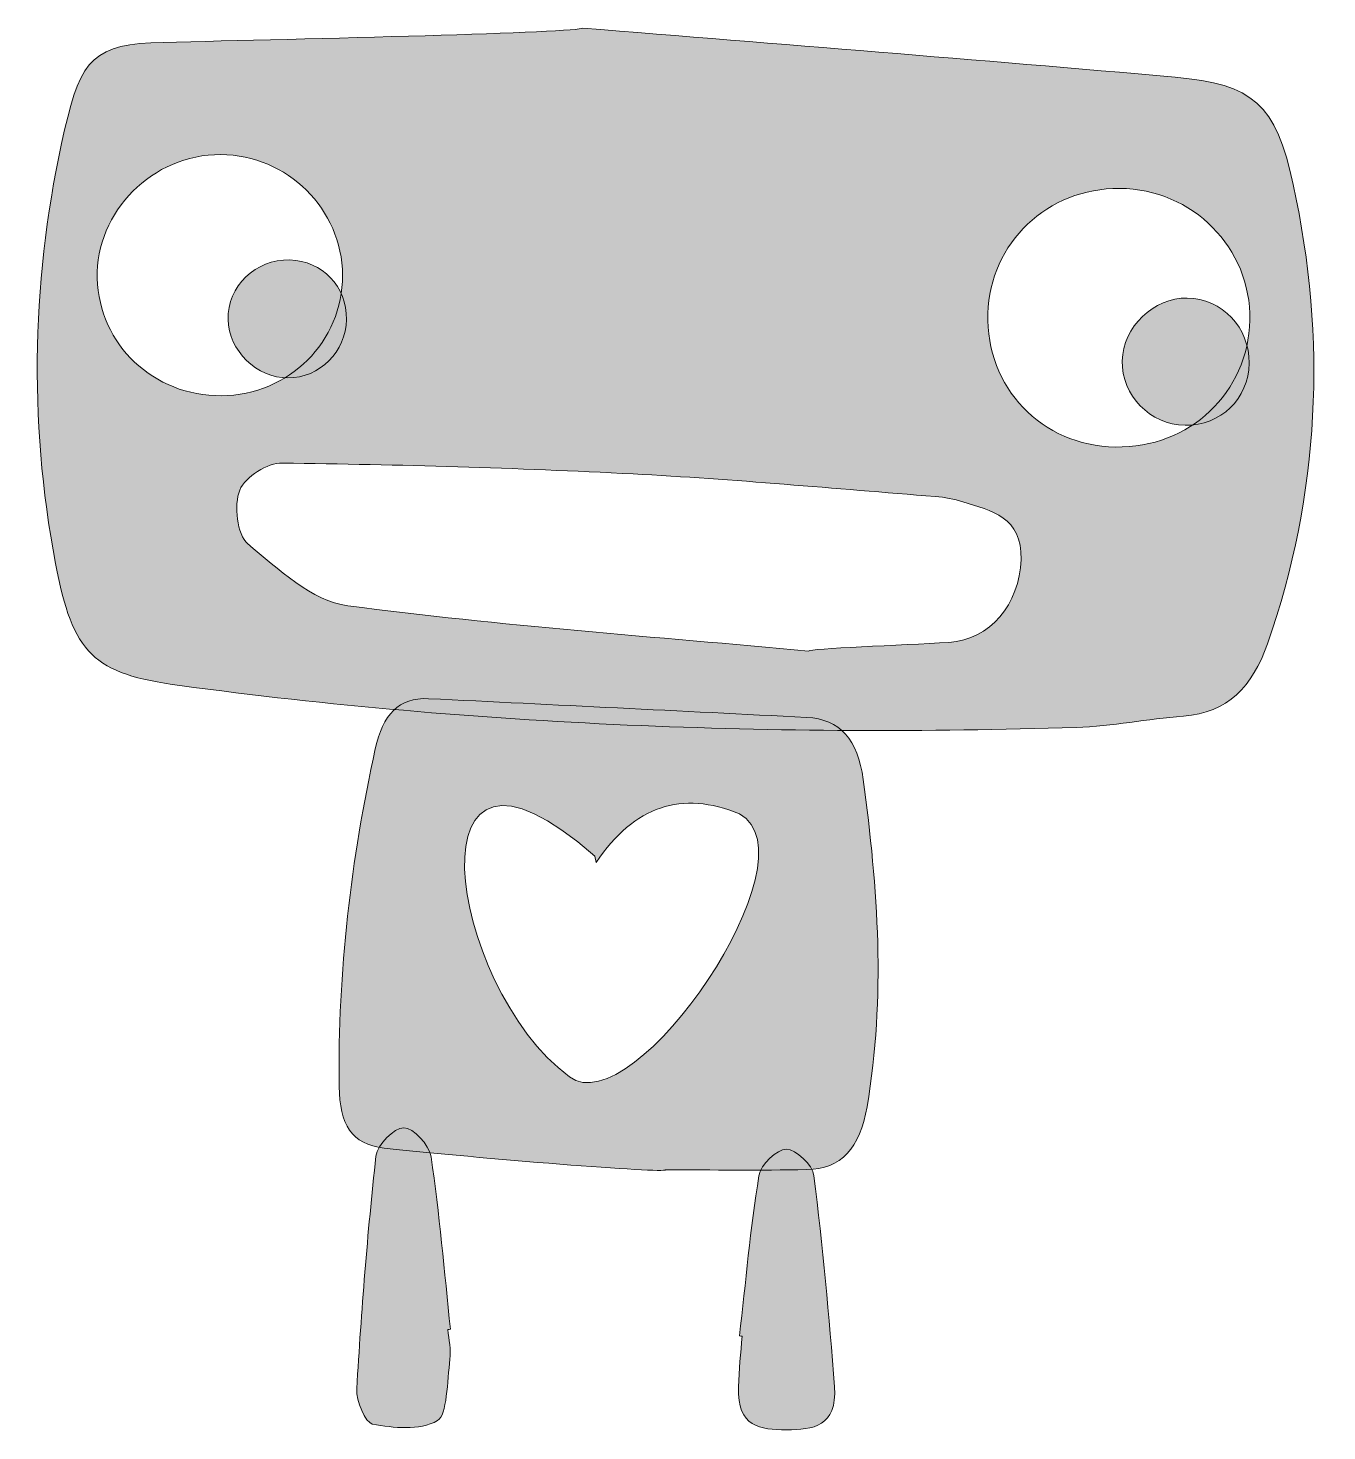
# Model space of a CAD drawing. Header units: inches. Extents: x 8.9 to 82.6, y 24.5 to 104.
import ezdxf

# ---------------------------------------------------------------- set-up
doc = ezdxf.new("R2010")
doc.units = ezdxf.units.IN
doc.header["$MEASUREMENT"] = 0
doc.layers.add('Layer 1', color=7, linetype='Continuous')

msp = doc.modelspace()

# ---------------------------------------------------------------- hatches: boundary and pattern name
at = {"layer": 'Layer 1', "true_color": 0xffffff}
h = msp.add_hatch(color=7, dxfattribs=at)
h.dxf.hatch_style = 2
edge = h.paths.add_edge_path()
edge.add_spline(control_points=[(80.678, 95.175), (79.685, 99.753), (78.412, 100.867), (73.975, 101.261), (62.772, 102.259), (51.561, 103.128), (40.353, 104.048), (40.344, 103.796), (24.484, 103.418), (16.567, 103.238), (12.661, 103.149), (11.914, 102.353), (10.98, 98.273), (9.117, 90.134), (8.906, 81.91), (10.466, 73.688), (11.443, 68.539), (12.616, 67.432), (17.522, 66.768), (34.408, 64.483), (51.368, 63.873), (68.368, 64.386), (70.397, 64.448), (72.415, 64.878), (74.445, 65.027), (76.956, 65.212), (78.376, 66.719), (79.216, 69.131), (82.19, 77.656), (82.591, 86.368), (80.678, 95.175)], knot_values=[0, 0, 0, 0, 1, 1, 1, 2, 2, 2, 3, 3, 3, 4, 4, 4, 5, 5, 5, 6, 6, 6, 7, 7, 7, 8, 8, 8, 9, 9, 9, 10, 10, 10, 10], degree=3, periodic=1)
edge = h.paths.add_edge_path()
edge.add_spline(control_points=[(12.834, 89.863), (12.733, 93.637), (15.986, 96.895), (19.836, 96.876), (23.618, 96.856), (26.731, 93.775), (26.746, 90.034), (26.761, 86.266), (23.709, 83.227), (19.881, 83.197), (16.031, 83.168), (12.936, 86.096), (12.834, 89.863)], knot_values=[0, 0, 0, 0, 1, 1, 1, 2, 2, 2, 3, 3, 3, 4, 4, 4, 4], degree=3, periodic=1)
edge = h.paths.add_edge_path()
edge.add_spline(control_points=[(61.138, 69.212), (58.504, 69.048), (53.195, 68.87), (53.186, 68.718), (44.465, 69.529), (35.725, 70.155), (27.04, 71.288), (25.024, 71.551), (23.085, 73.373), (21.357, 74.818), (20.778, 75.302), (20.575, 77.029), (20.914, 77.845), (21.232, 78.615), (22.497, 79.392), (23.335, 79.381), (29.968, 79.291), (36.603, 79.109), (43.228, 78.764), (48.952, 78.469), (54.666, 77.929), (60.381, 77.481), (60.904, 77.44), (61.433, 77.337), (61.936, 77.18), (63.536, 76.681), (65.317, 76.325), (65.236, 73.91), (65.152, 71.38), (63.494, 69.359), (61.138, 69.212)], knot_values=[0, 0, 0, 0, 1, 1, 1, 2, 2, 2, 3, 3, 3, 4, 4, 4, 5, 5, 5, 6, 6, 6, 7, 7, 7, 8, 8, 8, 9, 9, 9, 10, 10, 10, 10], degree=3, periodic=1)
edge = h.paths.add_edge_path()
edge.add_spline(control_points=[(70.589, 80.289), (66.402, 80.358), (63.235, 83.671), (63.353, 87.859), (63.464, 91.863), (66.751, 94.984), (70.829, 94.957), (74.972, 94.93), (78.295, 91.567), (78.216, 87.482), (78.136, 83.373), (74.794, 80.22), (70.589, 80.289)], knot_values=[0, 0, 0, 0, 1, 1, 1, 2, 2, 2, 3, 3, 3, 4, 4, 4, 4], degree=3, periodic=1)
h = msp.add_hatch(color=7, dxfattribs=at)
h.dxf.hatch_style = 2
edge = h.paths.add_edge_path()
edge.add_spline(control_points=[(23.746, 90.898), (21.816, 90.951), (20.213, 89.401), (20.253, 87.52), (20.291, 85.761), (21.882, 84.204), (23.642, 84.206), (25.452, 84.208), (26.945, 85.696), (26.972, 87.526), (27.001, 89.381), (25.598, 90.847), (23.746, 90.898)], knot_values=[0, 0, 0, 0, 1, 1, 1, 2, 2, 2, 3, 3, 3, 4, 4, 4, 4], degree=3, periodic=1)
h = msp.add_hatch(color=7, dxfattribs=at)
h.dxf.hatch_style = 2
edge = h.paths.add_edge_path()
edge.add_spline(control_points=[(74.668, 88.74), (72.759, 88.777), (71.016, 87.092), (70.977, 85.172), (70.937, 83.218), (72.557, 81.56), (74.541, 81.525), (76.56, 81.489), (78.149, 83.027), (78.18, 85.046), (78.21, 87.049), (76.639, 88.701), (74.668, 88.74)], knot_values=[0, 0, 0, 0, 1, 1, 1, 2, 2, 2, 3, 3, 3, 4, 4, 4, 4], degree=3, periodic=1)
h = msp.add_hatch(color=7, dxfattribs=at)
h.dxf.hatch_style = 2
edge = h.paths.add_edge_path()
edge.add_spline(control_points=[(56.281, 61.442), (55.974, 63.695), (54.963, 64.86), (53.074, 64.958), (45.925, 65.325), (38.775, 65.671), (31.626, 66.02), (29.931, 66.102), (29.026, 65.102), (28.604, 63.178), (27.23, 56.892), (26.474, 50.535), (26.556, 44.03), (26.583, 41.89), (27.248, 40.744), (29.112, 40.54), (34.425, 39.957), (45.062, 39.097), (45.071, 39.303), (47.742, 39.303), (50.413, 39.263), (53.082, 39.316), (55.041, 39.353), (56.099, 40.53), (56.5, 42.88), (57.561, 49.104), (57.122, 55.262), (56.281, 61.442)], knot_values=[0, 0, 0, 0, 1, 1, 1, 2, 2, 2, 3, 3, 3, 4, 4, 4, 5, 5, 5, 6, 6, 6, 7, 7, 7, 8, 8, 8, 9, 9, 9, 9], degree=3, periodic=1)
edge = h.paths.add_edge_path()
edge.add_spline(control_points=[(39.613, 44.574), (32.626, 49.807), (30.279, 66.617), (41.058, 57.083), (41.058, 57.083), (41.142, 56.74), (41.142, 56.74), (43.294, 59.933), (46.002, 60.848), (49.267, 59.482), (53.712, 57.092), (43.313, 41.809), (39.613, 44.574)], knot_values=[0, 0, 0, 0, 1, 1, 1, 2, 2, 2, 3, 3, 3, 4, 4, 4, 4], degree=3, periodic=1)
h = msp.add_hatch(color=7, dxfattribs=at)
h.dxf.hatch_style = 2
edge = h.paths.add_edge_path()
edge.add_spline(control_points=[(31.765, 40.045), (31.661, 40.732), (30.759, 41.689), (30.226, 41.688), (29.675, 41.686), (28.716, 40.737), (28.643, 40.081), (28.158, 35.702), (27.816, 31.293), (27.552, 26.883), (27.512, 26.217), (28.057, 24.957), (28.436, 24.89), (29.663, 24.671), (31.074, 24.498), (32.139, 25.085), (32.683, 25.384), (32.681, 27.337), (32.842, 28.559), (32.912, 29.098), (32.77, 29.679), (32.724, 30.243), (32.772, 30.251), (32.82, 30.258), (32.869, 30.267), (32.521, 33.532), (32.252, 36.814), (31.765, 40.045)], knot_values=[0, 0, 0, 0, 1, 1, 1, 2, 2, 2, 3, 3, 3, 4, 4, 4, 5, 5, 5, 6, 6, 6, 7, 7, 7, 8, 8, 8, 9, 9, 9, 9], degree=3, periodic=1)
h = msp.add_hatch(color=7, dxfattribs=at)
h.dxf.hatch_style = 2
edge = h.paths.add_edge_path()
edge.add_spline(control_points=[(51.929, 40.478), (51.386, 40.475), (50.471, 39.599), (50.368, 38.965), (49.88, 35.966), (49.613, 32.918), (49.268, 29.888), (49.316, 29.881), (49.363, 29.874), (49.41, 29.868), (49.34, 28.909), (49.237, 27.952), (49.204, 26.992), (49.125, 24.711), (50.446, 24.568), (51.932, 24.566), (53.424, 24.563), (54.818, 24.741), (54.651, 26.995), (54.354, 30.997), (53.986, 34.996), (53.485, 38.969), (53.406, 39.586), (52.467, 40.479), (51.929, 40.478)], knot_values=[0, 0, 0, 0, 1, 1, 1, 2, 2, 2, 3, 3, 3, 4, 4, 4, 5, 5, 5, 6, 6, 6, 7, 7, 7, 8, 8, 8, 8], degree=3, periodic=1)

# ---------------------------------------------------------------- linework, layer by layer
at = {"layer": 'Layer 1', "lineweight": 0}
for points, knots in [([(80.678, 95.175), (79.685, 99.753), (78.412, 100.867), (73.975, 101.261), (62.772, 102.259), (51.561, 103.128), (40.353, 104.048), (40.344, 103.796), (24.484, 103.418), (16.567, 103.238), (12.661, 103.149), (11.914, 102.353), (10.98, 98.273), (9.117, 90.134), (8.906, 81.91), (10.466, 73.688), (11.443, 68.539), (12.616, 67.432), (17.522, 66.768), (34.408, 64.483), (51.368, 63.873), (68.368, 64.386), (70.397, 64.448), (72.415, 64.878), (74.445, 65.027), (76.956, 65.212), (78.376, 66.719), (79.216, 69.131), (82.19, 77.656), (82.591, 86.368), (80.678, 95.175)], [0, 0, 0, 0, 1, 1, 1, 2, 2, 2, 3, 3, 3, 4, 4, 4, 5, 5, 5, 6, 6, 6, 7, 7, 7, 8, 8, 8, 9, 9, 9, 10, 10, 10, 10]), ([(12.834, 89.863), (12.733, 93.637), (15.986, 96.895), (19.836, 96.876), (23.618, 96.856), (26.731, 93.775), (26.746, 90.034), (26.761, 86.266), (23.709, 83.227), (19.881, 83.197), (16.031, 83.168), (12.936, 86.096), (12.834, 89.863)], [0, 0, 0, 0, 1, 1, 1, 2, 2, 2, 3, 3, 3, 4, 4, 4, 4]), ([(70.589, 80.289), (66.402, 80.358), (63.235, 83.671), (63.353, 87.859), (63.464, 91.863), (66.751, 94.984), (70.829, 94.957), (74.972, 94.93), (78.295, 91.567), (78.216, 87.482), (78.136, 83.373), (74.794, 80.22), (70.589, 80.289)], [0, 0, 0, 0, 1, 1, 1, 2, 2, 2, 3, 3, 3, 4, 4, 4, 4]), ([(23.746, 90.898), (21.816, 90.951), (20.213, 89.401), (20.253, 87.52), (20.291, 85.761), (21.882, 84.204), (23.642, 84.206), (25.452, 84.208), (26.945, 85.696), (26.972, 87.526), (27.001, 89.381), (25.598, 90.847), (23.746, 90.898)], [0, 0, 0, 0, 1, 1, 1, 2, 2, 2, 3, 3, 3, 4, 4, 4, 4]), ([(74.668, 88.74), (72.759, 88.777), (71.016, 87.092), (70.977, 85.172), (70.937, 83.218), (72.557, 81.56), (74.541, 81.525), (76.56, 81.489), (78.149, 83.027), (78.18, 85.046), (78.21, 87.049), (76.639, 88.701), (74.668, 88.74)], [0, 0, 0, 0, 1, 1, 1, 2, 2, 2, 3, 3, 3, 4, 4, 4, 4]), ([(61.138, 69.212), (58.504, 69.048), (53.195, 68.87), (53.186, 68.718), (44.465, 69.529), (35.725, 70.155), (27.04, 71.288), (25.024, 71.551), (23.085, 73.373), (21.357, 74.818), (20.778, 75.302), (20.575, 77.029), (20.914, 77.845), (21.232, 78.615), (22.497, 79.392), (23.335, 79.381), (29.968, 79.291), (36.603, 79.109), (43.228, 78.764), (48.952, 78.469), (54.666, 77.929), (60.381, 77.481), (60.904, 77.44), (61.433, 77.337), (61.936, 77.18), (63.536, 76.681), (65.317, 76.325), (65.236, 73.91), (65.152, 71.38), (63.494, 69.359), (61.138, 69.212)], [0, 0, 0, 0, 1, 1, 1, 2, 2, 2, 3, 3, 3, 4, 4, 4, 5, 5, 5, 6, 6, 6, 7, 7, 7, 8, 8, 8, 9, 9, 9, 10, 10, 10, 10]), ([(56.281, 61.442), (55.974, 63.695), (54.963, 64.86), (53.074, 64.958), (45.925, 65.325), (38.775, 65.671), (31.626, 66.02), (29.931, 66.102), (29.026, 65.102), (28.604, 63.178), (27.23, 56.892), (26.474, 50.535), (26.556, 44.03), (26.583, 41.89), (27.248, 40.744), (29.112, 40.54), (34.425, 39.957), (45.062, 39.097), (45.071, 39.303), (47.742, 39.303), (50.413, 39.263), (53.082, 39.316), (55.041, 39.353), (56.099, 40.53), (56.5, 42.88), (57.561, 49.104), (57.122, 55.262), (56.281, 61.442)], [0, 0, 0, 0, 1, 1, 1, 2, 2, 2, 3, 3, 3, 4, 4, 4, 5, 5, 5, 6, 6, 6, 7, 7, 7, 8, 8, 8, 9, 9, 9, 9]), ([(39.613, 44.574), (32.626, 49.807), (30.279, 66.617), (41.058, 57.083), (41.058, 57.083), (41.142, 56.74), (41.142, 56.74), (43.294, 59.933), (46.002, 60.848), (49.267, 59.482), (53.712, 57.092), (43.313, 41.809), (39.613, 44.574)], [0, 0, 0, 0, 1, 1, 1, 2, 2, 2, 3, 3, 3, 4, 4, 4, 4]), ([(31.765, 40.045), (31.661, 40.732), (30.759, 41.689), (30.226, 41.688), (29.675, 41.686), (28.716, 40.737), (28.643, 40.081), (28.158, 35.702), (27.816, 31.293), (27.552, 26.883), (27.512, 26.217), (28.057, 24.957), (28.436, 24.89), (29.663, 24.671), (31.074, 24.498), (32.139, 25.085), (32.683, 25.384), (32.681, 27.337), (32.842, 28.559), (32.912, 29.098), (32.77, 29.679), (32.724, 30.243), (32.772, 30.251), (32.82, 30.258), (32.869, 30.267), (32.521, 33.532), (32.252, 36.814), (31.765, 40.045)], [0, 0, 0, 0, 1, 1, 1, 2, 2, 2, 3, 3, 3, 4, 4, 4, 5, 5, 5, 6, 6, 6, 7, 7, 7, 8, 8, 8, 9, 9, 9, 9]), ([(51.929, 40.478), (51.386, 40.475), (50.471, 39.599), (50.368, 38.965), (49.88, 35.966), (49.613, 32.918), (49.268, 29.888), (49.316, 29.881), (49.363, 29.874), (49.41, 29.868), (49.34, 28.909), (49.237, 27.952), (49.204, 26.992), (49.125, 24.711), (50.446, 24.568), (51.932, 24.566), (53.424, 24.563), (54.818, 24.741), (54.651, 26.995), (54.354, 30.997), (53.986, 34.996), (53.485, 38.969), (53.406, 39.586), (52.467, 40.479), (51.929, 40.478)], [0, 0, 0, 0, 1, 1, 1, 2, 2, 2, 3, 3, 3, 4, 4, 4, 5, 5, 5, 6, 6, 6, 7, 7, 7, 8, 8, 8, 8])]:
    msp.add_open_spline(points, degree=3, knots=knots, dxfattribs=at)

doc.saveas('drawing.dxf')
